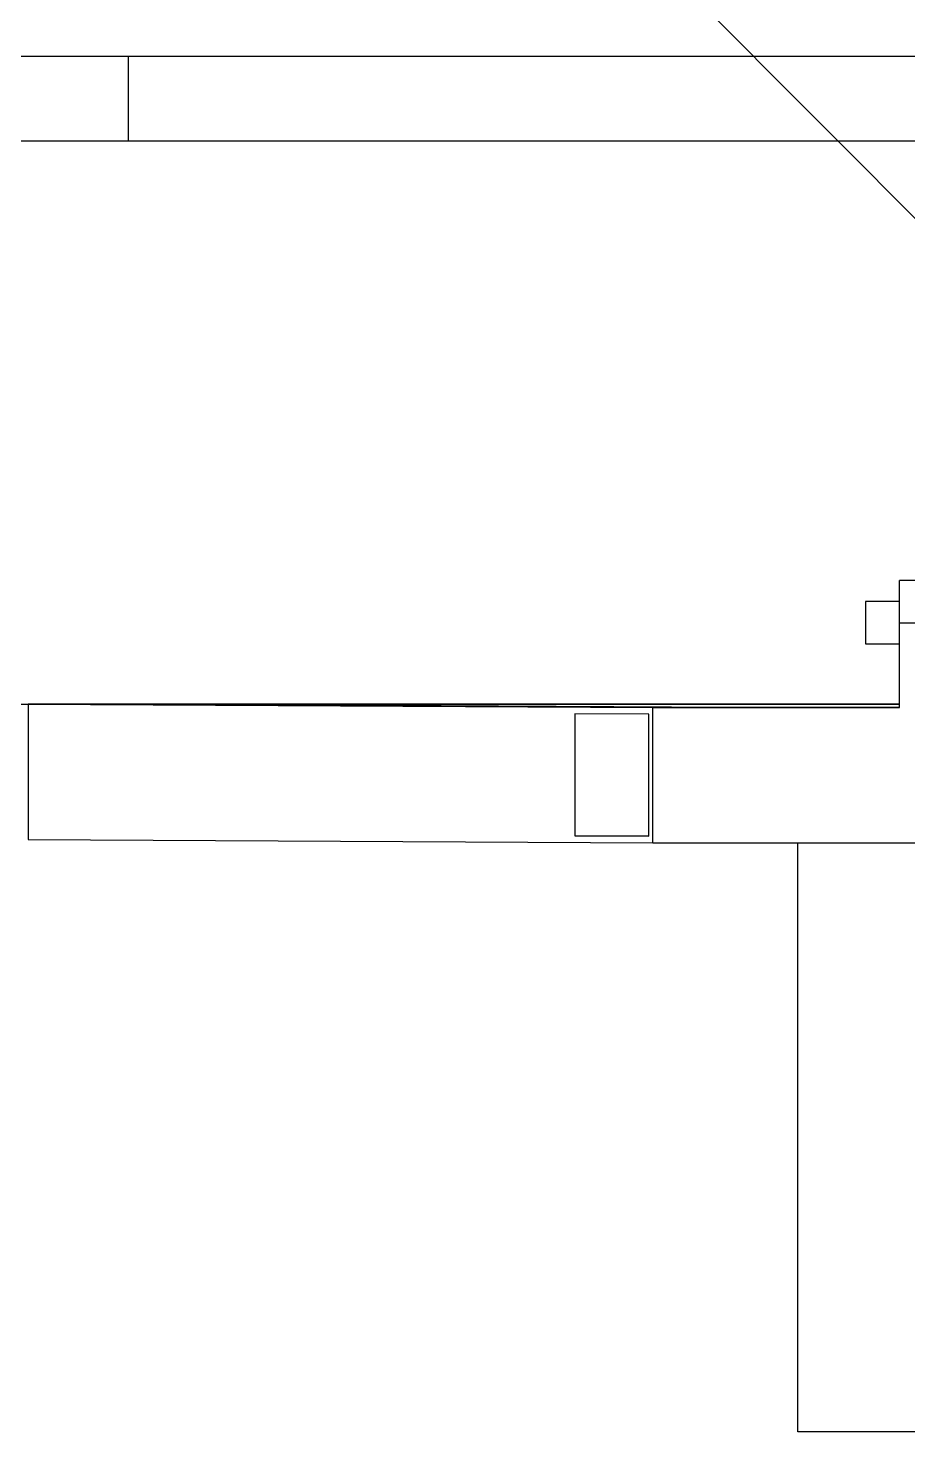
# Model space of a CAD drawing. Header units: millimetres. Extents: x -219 to 2642, y 0 to 2247.
# Drawn here: x 228.3 to 290.7, y 2053.6 to 2153.1 of the extents above; entities that cross this region are included whole.
import ezdxf

# ---------------------------------------------------------------- set-up
doc = ezdxf.new("R2010")
doc.units = ezdxf.units.MM

msp = doc.modelspace()

# ---------------------------------------------------------------- linework, layer by layer
for p, q in [((235.411, 2151.103), (65.176, 2151.103)), ((235.411, 2145.103), (235.411, 2151.103)), ((308.094, 2151.103), (235.411, 2151.103)), ((235.411, 2145.103), (65.176, 2145.103)), ((298.494, 2145.103), (235.411, 2145.103)), ((291.294, 2113.961), (290.094, 2113.961)), ((290.094, 2112.461), (287.694, 2112.461)), ((290.094, 2104.951), (290.094, 2110.951)), ((290.094, 2110.951), (291.294, 2110.951)), ((287.694, 2109.461), (290.094, 2109.461)), ((72.294, 2105.203), (231.294, 2105.203)), ((228.294, 2105.19), (272.599, 2104.951)), ((237.294, 2105.19), (228.294, 2105.19)), ((228.294, 2105.19), (228.294, 2095.591)), ((231.294, 2105.203), (231.294, 2105.19)), ((237.294, 2105.203), (231.294, 2105.203)), ((237.294, 2105.203), (290.094, 2105.203)), ((237.294, 2105.203), (237.294, 2105.192)), ((237.294, 2105.192), (237.294, 2105.19)), ((243.294, 2105.192), (237.294, 2105.192)), ((243.294, 2105.192), (243.294, 2105.19)), ((290.094, 2105.19), (243.294, 2105.19)), ((290.094, 2105.159), (245.326, 2105.159)), ((245.326, 2105.159), (278.01, 2104.983)), ((272.599, 2104.951), (290.094, 2104.951)), ((272.599, 2095.352), (272.599, 2104.951)), ((278.01, 2104.983), (290.094, 2104.983)), ((267.079, 2104.501), (267.079, 2095.861)), ((272.308, 2104.473), (267.079, 2104.501)), ((272.308, 2095.833), (272.308, 2104.473)), ((267.079, 2095.861), (272.308, 2095.833)), ((267.079, 2095.861), (272.308, 2095.861)), ((228.294, 2095.591), (272.599, 2095.352)), ((272.599, 2095.352), (326.694, 2095.352)), ((282.894, 2053.603), (282.894, 2095.352)), ((292.494, 2053.603), (282.894, 2053.603))]:
    msp.add_line(p, q)
at = {"flags": 128}
for points in [[(290.094, 2110.951), (290.094, 2111.75), (290.094, 2112.492), (290.094, 2113.123), (290.094, 2113.599), (290.094, 2113.884), (290.094, 2113.961)], [(287.694, 2112.461), (287.694, 2112.376), (287.694, 2112.077), (287.694, 2111.609), (287.694, 2111.041), (287.694, 2110.462), (287.694, 2109.959), (287.694, 2109.608), (287.694, 2109.463), (287.694, 2109.461)]]:
    msp.add_lwpolyline(points, dxfattribs=at)
at = {"layer": 'Defpoints', "lineweight": 25, "ltscale": 0.5}
msp.add_line((220.742, 2210.302), (318.864, 2111.869), dxfattribs=at)

doc.saveas('drawing.dxf')
